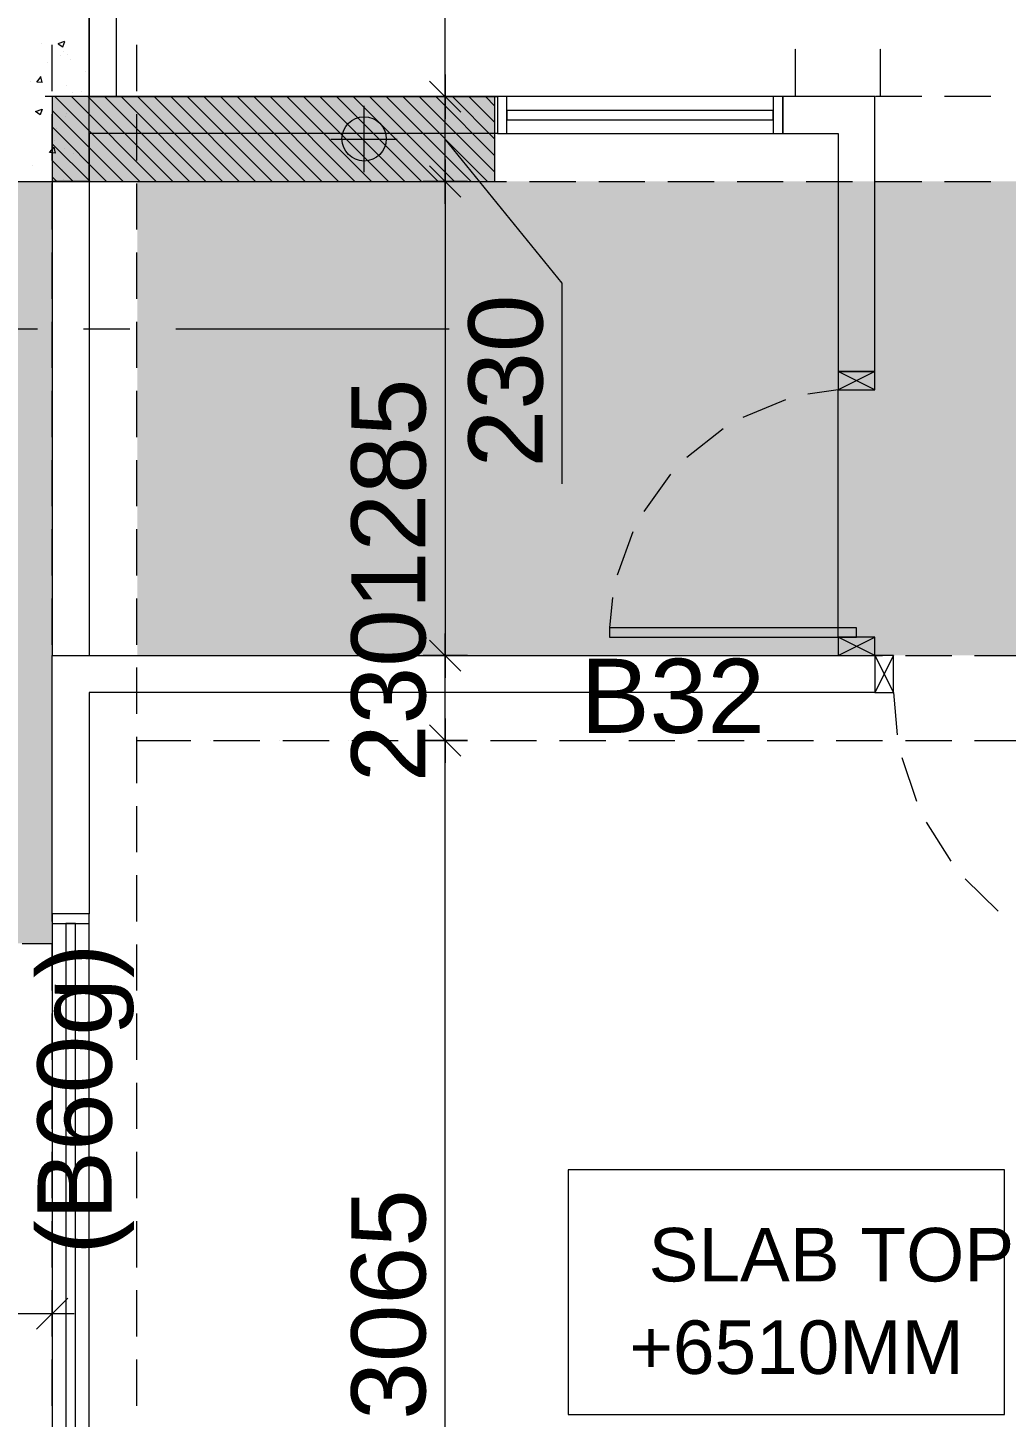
# Model space of a CAD drawing. Header units: millimetres. Extents: x -1303 to 98744, y -1303 to 90097.
# Drawn here: x 18893 to 21544, y 48754 to 52519 of the extents above; entities that cross this region are included whole.
import ezdxf

# ---------------------------------------------------------------- set-up
doc = ezdxf.new("R2010")
doc.units = ezdxf.units.MM
doc.layers.add('PDF_Geometry', color=7, linetype='Continuous')
doc.layers.add('PDF_Text', color=7, linetype='Continuous')
doc.layers.add('PDF_Solid Fills', color=192, linetype='Continuous', true_color=0xc2c0c0c0)
doc.styles.add('PDF ArialMT', font='arial.ttf')
doc.styles.add('PDF Swiss721BT-LightCondensed', font='arial.ttf')

msp = doc.modelspace()

# ---------------------------------------------------------------- linework, layer by layer
at = {"layer": 'PDF_Geometry', "color": 9, "lineweight": 0, "true_color": 0xc0c0c0}
for points in [[(19133.68809, 52332.19829), (19133.68809, 55877.3325)], [(19059.21361, 54037.48526), (19059.21361, 52332.19829), (20165.32241, 52332.19829), (20165.32241, 52232.33285), (19059.21361, 52232.33285), (19059.21361, 52102.00405), (18958.50518, 52102.00405), (18958.50518, 50817.32798)], [(21188.49583, 51587.45758), (21188.49583, 52332.19829), (20938.83844, 52332.19829), (20938.83844, 52232.33285), (21088.63246, 52232.33285), (21088.63246, 51587.45758), (21188.49583, 51587.45758), (21088.63246, 51537.52692)], [(19059.21361, 52102.00405), (19059.21361, 50817.32798)], [(21188.49583, 51537.52692), (21088.63246, 51587.45758)], [(21239.27361, 50817.32798), (21188.49583, 50717.46254), (19059.21361, 50717.46254), (19059.21361, 50117.43931), (18958.50518, 50117.43931), (18958.50518, 50817.32798), (21188.49583, 50817.32798), (21088.63246, 50867.25863), (21088.63246, 51537.52692), (21006.54214, 51525.67547)], [(20946.45427, 51510.44379), (20830.5121, 51463.05037)], [(20777.19502, 51431.73989), (20679.02382, 51354.72611)], [(20635.01683, 51309.02693), (20562.2366, 51208.31437)], [(20532.61623, 51153.30512), (20490.30142, 51035.67076)], [(20477.60697, 50974.73991), (20469.14401, 50892.64752)], [(21088.63246, 50817.32798), (21188.49583, 50867.25863)], [(21188.49583, 50817.32798), (21239.27361, 50717.46254), (21248.58162, 50602.36955)], [(21261.27607, 50541.43457), (21301.05158, 50422.95309)], [(21327.28759, 50366.24959), (21394.14417, 50260.46256)], [(21433.07462, 50212.22615), (21522.78286, 50125.05516)]]:
    msp.add_lwpolyline(points, dxfattribs=at)
at = {"layer": 'PDF_Geometry', "color": 122, "lineweight": 0, "true_color": 0x00b88a}
for points in [[(20023.99135, 52352.50857), (20023.99135, 55727.53641), (20023.99135, 55707.22612)], [(20023.99135, 52122.31434), (20023.99135, 52311.888)], [(20341.35245, 51282.79092), (20341.35245, 51826.95776), (20023.99135, 52217.10117)], [(20023.99135, 52082.54089), (20023.99135, 50837.63826), (20023.99135, 50857.10142)], [(20023.99135, 50587.13374), (20023.99135, 50817.32798)], [(20023.99135, 47542.16144), (20023.99135, 50567.67058), (20023.99135, 50547.36029)]]:
    msp.add_lwpolyline(points, dxfattribs=at)
at = {"layer": 'PDF_Geometry', "color": 6, "lineweight": 0}
msp.add_lwpolyline([(18829.02144, 54037.48526), (18829.02144, 52332.19829), (16709.0493, 52332.19829), (16709.0493, 52102.00405), (19059.21361, 52102.00405), (19059.21361, 54037.48526)], close=True, dxfattribs=at)
at = {"layer": 'PDF_Geometry', "color": 254, "lineweight": 0, "true_color": 0xdcdcdc}
for points in [[(18928.88481, 52476.91577), (18928.88481, 52476.91577)], [(18975.43111, 52476.06865), (18993.20208, 52482.83737)], [(18975.43111, 52475.22153), (18988.12555, 52466.75857), (18993.20208, 52481.99025)], [(18988.9706, 52455.75836), (18988.9706, 52455.75836)], [(18944.96361, 52424.44375), (18944.96361, 52424.44375)], [(18982.19982, 52443.06392), (18982.19982, 52443.06392)], [(19000.81999, 52446.44828), (19000.81999, 52446.44828)], [(19008.43583, 52432.90671), (19008.43583, 52432.90671)], [(18932.26917, 52370.28162), (18917.03542, 52371.12874), (18928.88481, 52386.36042)], [(18931.42204, 52370.28162), (18928.03769, 52385.51329)], [(19049.90352, 52399.90199), (19049.90352, 52399.90199)], [(18900.95662, 52374.5131), (18900.95662, 52374.5131)], [(18998.28069, 52361.81866), (18998.28069, 52361.81866)], [(19014.35949, 52342.35136), (19014.35949, 52342.35136)], [(19038.0562, 52345.73985), (19038.0562, 52345.73985)], [(18941.57926, 52333.04541), (18941.57926, 52333.04541)], [(18994.89426, 52277.18903), (18994.89426, 52277.18903)], [(18998.28069, 52285.65199), (18998.28069, 52285.65199)], [(18971.19963, 52245.02729), (18971.19963, 52245.02729)], [(18963.58172, 52195.09664), (18966.96814, 52179.01784), (18951.7344, 52180.71208), (18964.42884, 52195.09664)], [(18964.42884, 52212.02256), (18964.42884, 52212.02256)], [(18991.50991, 52192.55941), (18991.50991, 52192.55941)], [(19017.74592, 52178.17071), (19017.74592, 52178.17071)], [(18904.34098, 52145.16599), (18904.34098, 52145.16599)], [(18988.12555, 52134.16578), (18988.12555, 52134.16578)], [(18988.9706, 52107.92978), (18988.9706, 52107.92978)]]:
    msp.add_lwpolyline(points, dxfattribs=at)
at = {"layer": 'PDF_Geometry', "color": 157, "lineweight": 0, "true_color": 0x3f5f7f}
for points in [[(18958.50518, 52347.42996), (18958.50518, 52472.68429)], [(19188.69735, 52347.42996), (19188.69735, 52472.68429)], [(20973.53534, 52332.19829), (20973.53534, 52460.83284)], [(21203.72751, 52332.19829), (21203.72751, 52460.83284)], [(19065.13727, 52332.19829), (18939.88501, 52332.19829)], [(19253.01462, 52332.19829), (19127.76443, 52332.19829)], [(19440.04693, 52332.19829), (19314.79466, 52332.19829)], [(19627.92428, 52332.19829), (19502.67202, 52332.19829)], [(19814.95658, 52332.19829), (19689.70432, 52332.19829)], [(20002.83394, 52332.19829), (19877.58168, 52332.19829)], [(20189.86624, 52332.19829), (20065.45903, 52332.19829)], [(20377.7436, 52332.19829), (20252.49134, 52332.19829)], [(20564.77383, 52332.19829), (20440.36869, 52332.19829)], [(20752.65326, 52332.19829), (20627.401, 52332.19829)], [(20939.68349, 52332.19829), (20815.27835, 52332.19829)], [(21127.56084, 52332.19829), (21002.31066, 52332.19829)], [(21315.44027, 52332.19829), (21190.18801, 52332.19829)], [(21502.4705, 52332.19829), (21377.21824, 52332.19829)], [(18958.50518, 52159.55467), (18958.50518, 52284.80487)], [(19188.69735, 52159.55467), (19188.69735, 52284.80487)], [(18939.88501, 52102.00405), (19065.13727, 52102.00405)], [(18958.50518, 51972.52238), (18958.50518, 52096.92545)], [(19127.76443, 52102.00405), (19253.01462, 52102.00405)], [(19188.69735, 51972.52238), (19188.69735, 52096.92545)], [(19314.79466, 52102.00405), (19440.04693, 52102.00405)], [(19502.67202, 52102.00405), (19627.92428, 52102.00405)], [(19689.70432, 52102.00405), (19814.95658, 52102.00405)], [(19877.58168, 52102.00405), (20002.83394, 52102.00405)], [(20065.45903, 52102.00405), (20189.86624, 52102.00405)], [(20252.49134, 52102.00405), (20377.7436, 52102.00405)], [(20440.36869, 52102.00405), (20564.77383, 52102.00405)], [(20627.401, 52102.00405), (20752.65326, 52102.00405)], [(20815.27835, 52102.00405), (20939.68349, 52102.00405)], [(21002.31066, 52102.00405), (21127.56084, 52102.00405)], [(21190.18801, 52102.00405), (21315.44027, 52102.00405)], [(21377.21824, 52102.00405), (21502.4705, 52102.00405)], [(18958.50518, 51784.64295), (18958.50518, 51909.89728)], [(19188.69735, 51784.64295), (19188.69735, 51909.89728)], [(18958.50518, 51597.61065), (18958.50518, 51722.01785)], [(19188.69735, 51597.61065), (19188.69735, 51722.01785)], [(18958.50518, 51409.73536), (18958.50518, 51534.98555)], [(19188.69735, 51409.73536), (19188.69735, 51534.98555)], [(18958.50518, 51222.70306), (18958.50518, 51347.11026)], [(19188.69735, 51222.70306), (19188.69735, 51347.11026)], [(18958.50518, 51034.82364), (18958.50518, 51160.07797)], [(19188.69735, 51034.82364), (19188.69735, 51160.07797)], [(18958.50518, 50846.94835), (18958.50518, 50972.19854)], [(19188.69735, 50846.94835), (19188.69735, 50972.19854)], [(19188.69735, 50817.32798), (19334.25989, 50817.32798)], [(19396.03993, 50817.32798), (19521.2922, 50817.32798)], [(19583.91729, 50817.32798), (19709.16955, 50817.32798)], [(19770.94959, 50817.32798), (19896.19978, 50817.32798)], [(19958.82695, 50817.32798), (20084.07921, 50817.32798)], [(20146.7043, 50817.32798), (20271.10944, 50817.32798)], [(20333.73661, 50817.32798), (20458.9868, 50817.32798)], [(20521.61396, 50817.32798), (20646.0191, 50817.32798)], [(20708.64419, 50817.32798), (20833.89646, 50817.32798)], [(20896.52362, 50817.32798), (21021.77381, 50817.32798)], [(21083.55385, 50817.32798), (21208.80611, 50817.32798)], [(21271.43121, 50817.32798), (21396.68347, 50817.32798)], [(21458.46351, 50817.32798), (21583.71577, 50817.32798)], [(18958.50518, 50659.91605), (18958.50518, 50785.16624)], [(19188.69735, 50659.91605), (19188.69735, 50785.16624)], [(18958.50518, 50472.03662), (18958.50518, 50597.29095)], [(19188.69735, 50472.03662), (19188.69735, 50597.29095)], [(19188.69735, 50587.13374), (19334.25989, 50587.13374)], [(19396.03993, 50587.13374), (19521.2922, 50587.13374)], [(19583.91729, 50587.13374), (19709.16955, 50587.13374)], [(19770.94959, 50587.13374), (19896.19978, 50587.13374)], [(19958.82695, 50587.13374), (20084.07921, 50587.13374)], [(20146.7043, 50587.13374), (20271.10944, 50587.13374)], [(20333.73661, 50587.13374), (20458.9868, 50587.13374)], [(20521.61396, 50587.13374), (20646.0191, 50587.13374)], [(20708.64419, 50587.13374), (20833.89646, 50587.13374)], [(20896.52362, 50587.13374), (21021.77381, 50587.13374)], [(21083.55385, 50587.13374), (21208.80611, 50587.13374)], [(21271.43121, 50587.13374), (21396.68347, 50587.13374)], [(21458.46351, 50587.13374), (21583.71577, 50587.13374)], [(18958.50518, 50285.00845), (18958.50518, 50409.41152)], [(19188.69735, 50285.00845), (19188.69735, 50409.41152)], [(18958.50518, 50097.12903), (18958.50518, 50222.37923)], [(19188.69735, 50097.12903), (19188.69735, 50222.37923)], [(18958.50518, 49910.09673), (18958.50518, 50034.50394)], [(19188.69735, 49910.09673), (19188.69735, 50034.50394)], [(18958.50518, 49722.22144), (18958.50518, 49847.47163)], [(19188.69735, 49722.22144), (19188.69735, 49847.47163)], [(18958.50518, 49535.18914), (18958.50518, 49659.59221)], [(19188.69735, 49535.18914), (19188.69735, 49659.59221)], [(18958.50518, 49347.30971), (18958.50518, 49472.56404)], [(19188.69735, 49347.30971), (19188.69735, 49472.56404)], [(18958.50518, 49159.43442), (18958.50518, 49284.68462)], [(19188.69735, 49159.43442), (19188.69735, 49284.68462)], [(18958.50518, 48972.40213), (18958.50518, 49097.65232)], [(19188.69735, 48972.40213), (19188.69735, 49097.65232)], [(18958.50518, 48784.5227), (18958.50518, 48909.77702)], [(19188.69735, 48784.5227), (19188.69735, 48909.77702)]]:
    msp.add_lwpolyline(points, dxfattribs=at)
at = {"layer": 'PDF_Geometry', "lineweight": 0}
for points in [[(18958.50518, 52461.67996), (18958.50518, 52461.67996)], [(18958.50518, 52461.67996), (18958.50518, 52461.67996)], [(19188.69735, 52461.67996), (19188.69735, 52461.67996)], [(19188.69735, 52461.67996), (19188.69735, 52461.67996)], [(20973.53534, 52461.67996), (20973.53534, 52461.67996)], [(20973.53534, 52461.67996), (20973.53534, 52461.67996)], [(21203.72751, 52461.67996), (21203.72751, 52461.67996)], [(21203.72751, 52461.67996), (21203.72751, 52461.67996)], [(18958.50518, 52399.05486), (18958.50518, 52399.05486)], [(18958.50518, 52399.05486), (18958.50518, 52399.05486)], [(19188.69735, 52399.05486), (19188.69735, 52399.05486)], [(19188.69735, 52399.05486), (19188.69735, 52399.05486)], [(20973.53534, 52399.05486), (20973.53534, 52399.05486)], [(20973.53534, 52399.05486), (20973.53534, 52399.05486)], [(21203.72751, 52399.05486), (21203.72751, 52399.05486)], [(21203.72751, 52399.05486), (21203.72751, 52399.05486)], [(18958.50518, 52332.19829), (18958.50518, 52332.19829)], [(18958.50518, 52332.19829), (18958.50518, 52332.19829)], [(18958.50518, 52332.19829), (18958.50518, 52332.19829)], [(18958.50518, 52332.19829), (18958.50518, 52332.19829)], [(18966.12102, 52332.19829), (19196.31319, 52102.00405)], [(19010.97514, 52332.19829), (19241.1673, 52102.00405)], [(19055.82925, 52332.19829), (19286.02142, 52102.00405)], [(19100.6813, 52332.19829), (19330.87554, 52102.00405)], [(19145.53541, 52332.19829), (19375.72758, 52102.00405)], [(19188.69735, 52332.19829), (19188.69735, 52332.19829)], [(19188.69735, 52332.19829), (19188.69735, 52332.19829)], [(19188.69735, 52332.19829), (19188.69735, 52332.19829)], [(19190.38953, 52332.19829), (19420.5817, 52102.00405)], [(19235.24364, 52332.19829), (19465.43581, 52102.00405)], [(19262.32471, 52332.19829), (19262.32471, 52332.19829)], [(19280.09776, 52332.19829), (19510.28993, 52102.00405)], [(19324.9498, 52332.19829), (19555.14405, 52102.00405)], [(19324.9498, 52332.19829), (19324.9498, 52332.19829)], [(19369.80392, 52332.19829), (19599.99609, 52102.00405)], [(19387.57697, 52332.19829), (19387.57697, 52332.19829)], [(19415.50516, 52332.19829), (19644.85021, 52102.00405)], [(19450.20207, 52332.19829), (19450.20207, 52332.19829)], [(19460.35721, 52332.19829), (19689.70432, 52102.00405)], [(19505.21132, 52332.19829), (19734.55844, 52102.00405)], [(19512.82923, 52332.19829), (19512.82923, 52332.19829)], [(19550.06544, 52332.19829), (19779.41256, 52102.00405)], [(19575.45433, 52332.19829), (19575.45433, 52332.19829)], [(19594.91956, 52332.19829), (19824.2646, 52102.00405)], [(19637.23437, 52332.19829), (19637.23437, 52332.19829)], [(19639.77367, 52332.19829), (19869.96584, 52102.00405)], [(19684.62572, 52332.19829), (19914.81996, 52102.00405)], [(19699.85946, 52332.19829), (19699.85946, 52332.19829)], [(19729.47983, 52332.19829), (19959.672, 52102.00405)], [(19762.48663, 52332.19829), (19762.48663, 52332.19829)], [(19774.33395, 52332.19829), (20004.52612, 52102.00405)], [(19819.18807, 52332.19829), (20049.38023, 52102.00405)], [(19825.11172, 52332.19829), (19825.11172, 52332.19829)], [(19864.04218, 52332.19829), (20094.23435, 52102.00405)], [(19887.73682, 52332.19829), (19887.73682, 52332.19829)], [(19908.89423, 52332.19829), (20139.08847, 52102.00405)], [(19950.36399, 52332.19829), (19950.36399, 52332.19829)], [(19953.74834, 52332.19829), (20158.55162, 52127.39293)], [(19998.60246, 52332.19829), (20158.55162, 52172.24912)], [(20023.99135, 52332.19829), (20023.99135, 52332.19829)], [(20023.99135, 52332.19829), (20023.99135, 52332.19829)], [(20043.45658, 52332.19829), (20158.55162, 52217.10117)], [(20088.31069, 52332.19829), (20158.55162, 52261.95322)], [(20091.69505, 52332.19829), (20091.69505, 52332.19829)], [(20133.16274, 52332.19829), (20158.55162, 52306.8094)], [(20158.55162, 52332.19829), (20158.55162, 52332.19829)], [(20973.53534, 52332.19829), (20973.53534, 52332.19829)], [(20973.53534, 52332.19829), (20973.53534, 52332.19829)], [(21203.72751, 52332.19829), (21203.72751, 52332.19829)], [(21203.72751, 52332.19829), (21203.72751, 52332.19829)], [(18958.50518, 52294.96207), (19151.45907, 52102.00405)], [(18958.50518, 52250.10589), (19106.60703, 52102.00405)], [(18958.50518, 52204.40672), (19061.75291, 52102.00405)], [(18958.50518, 52159.55467), (19016.05167, 52102.00405)], [(18958.50518, 52114.69849), (18971.19963, 52102.00405)], [(18958.50518, 52102.00405), (18958.50518, 52102.00405)], [(18958.50518, 52102.00405), (18958.50518, 52102.00405)], [(19188.69735, 52102.00405), (19188.69735, 52102.00405)], [(19188.69735, 52102.00405), (19188.69735, 52102.00405)], [(19262.32471, 52102.00405), (19262.32471, 52102.00405)], [(19262.32471, 52102.00405), (19262.32471, 52102.00405)], [(19324.9498, 52102.00405), (19324.9498, 52102.00405)], [(19324.9498, 52102.00405), (19324.9498, 52102.00405)], [(19387.57697, 52102.00405), (19387.57697, 52102.00405)], [(19387.57697, 52102.00405), (19387.57697, 52102.00405)], [(19450.20207, 52102.00405), (19450.20207, 52102.00405)], [(19450.20207, 52102.00405), (19450.20207, 52102.00405)], [(19512.82923, 52102.00405), (19512.82923, 52102.00405)], [(19512.82923, 52102.00405), (19512.82923, 52102.00405)], [(19575.45433, 52102.00405), (19575.45433, 52102.00405)], [(19575.45433, 52102.00405), (19575.45433, 52102.00405)], [(19637.23437, 52102.00405), (19637.23437, 52102.00405)], [(19637.23437, 52102.00405), (19637.23437, 52102.00405)], [(19699.85946, 52102.00405), (19699.85946, 52102.00405)], [(19699.85946, 52102.00405), (19699.85946, 52102.00405)], [(19762.48663, 52102.00405), (19762.48663, 52102.00405)], [(19762.48663, 52102.00405), (19762.48663, 52102.00405)], [(19825.11172, 52102.00405), (19825.11172, 52102.00405)], [(19825.11172, 52102.00405), (19825.11172, 52102.00405)], [(19887.73682, 52102.00405), (19887.73682, 52102.00405)], [(19887.73682, 52102.00405), (19887.73682, 52102.00405)], [(19950.36399, 52102.00405), (19950.36399, 52102.00405)], [(19950.36399, 52102.00405), (19950.36399, 52102.00405)], [(20023.99135, 52102.00405), (20023.99135, 52102.00405)], [(20023.99135, 52102.00405), (20023.99135, 52102.00405)], [(19188.69735, 50817.32798), (19188.69735, 50817.32798)], [(19188.69735, 50817.32798), (19188.69735, 50817.32798)], [(19262.32471, 50817.32798), (19262.32471, 50817.32798)], [(19262.32471, 50817.32798), (19262.32471, 50817.32798)], [(19324.9498, 50817.32798), (19324.9498, 50817.32798)], [(19324.9498, 50817.32798), (19324.9498, 50817.32798)], [(19387.57697, 50817.32798), (19387.57697, 50817.32798)], [(19387.57697, 50817.32798), (19387.57697, 50817.32798)], [(19450.20207, 50817.32798), (19450.20207, 50817.32798)], [(19450.20207, 50817.32798), (19450.20207, 50817.32798)], [(19512.82923, 50817.32798), (19512.82923, 50817.32798)], [(19512.82923, 50817.32798), (19512.82923, 50817.32798)], [(19575.45433, 50817.32798), (19575.45433, 50817.32798)], [(19575.45433, 50817.32798), (19575.45433, 50817.32798)], [(19637.23437, 50817.32798), (19637.23437, 50817.32798)], [(19637.23437, 50817.32798), (19637.23437, 50817.32798)], [(19699.85946, 50817.32798), (19699.85946, 50817.32798)], [(19699.85946, 50817.32798), (19699.85946, 50817.32798)], [(19762.48663, 50817.32798), (19762.48663, 50817.32798)], [(19762.48663, 50817.32798), (19762.48663, 50817.32798)], [(19825.11172, 50817.32798), (19825.11172, 50817.32798)], [(19825.11172, 50817.32798), (19825.11172, 50817.32798)], [(19887.73682, 50817.32798), (19887.73682, 50817.32798)], [(19887.73682, 50817.32798), (19887.73682, 50817.32798)], [(19950.36399, 50817.32798), (19950.36399, 50817.32798)], [(19950.36399, 50817.32798), (19950.36399, 50817.32798)], [(20023.99135, 50817.32798), (20023.99135, 50817.32798)], [(20023.99135, 50817.32798), (20023.99135, 50817.32798)], [(19188.69735, 50587.13374), (19188.69735, 50587.13374)], [(19188.69735, 50587.13374), (19188.69735, 50587.13374)], [(19262.32471, 50587.13374), (19262.32471, 50587.13374)], [(19262.32471, 50587.13374), (19262.32471, 50587.13374)], [(19324.9498, 50587.13374), (19324.9498, 50587.13374)], [(19324.9498, 50587.13374), (19324.9498, 50587.13374)], [(19387.57697, 50587.13374), (19387.57697, 50587.13374)], [(19387.57697, 50587.13374), (19387.57697, 50587.13374)], [(19450.20207, 50587.13374), (19450.20207, 50587.13374)], [(19450.20207, 50587.13374), (19450.20207, 50587.13374)], [(19512.82923, 50587.13374), (19512.82923, 50587.13374)], [(19512.82923, 50587.13374), (19512.82923, 50587.13374)], [(19575.45433, 50587.13374), (19575.45433, 50587.13374)], [(19575.45433, 50587.13374), (19575.45433, 50587.13374)], [(19637.23437, 50587.13374), (19637.23437, 50587.13374)], [(19637.23437, 50587.13374), (19637.23437, 50587.13374)], [(19699.85946, 50587.13374), (19699.85946, 50587.13374)], [(19699.85946, 50587.13374), (19699.85946, 50587.13374)], [(19762.48663, 50587.13374), (19762.48663, 50587.13374)], [(19762.48663, 50587.13374), (19762.48663, 50587.13374)], [(19825.11172, 50587.13374), (19825.11172, 50587.13374)], [(19825.11172, 50587.13374), (19825.11172, 50587.13374)], [(19887.73682, 50587.13374), (19887.73682, 50587.13374)], [(19887.73682, 50587.13374), (19887.73682, 50587.13374)], [(19950.36399, 50587.13374), (19950.36399, 50587.13374)], [(19950.36399, 50587.13374), (19950.36399, 50587.13374)], [(20023.99135, 50587.13374), (20023.99135, 50587.13374)], [(20023.99135, 50587.13374), (20023.99135, 50587.13374)], [(18877.25991, 50037.04117), (18958.50518, 50037.04117)], [(18958.50518, 50037.04117), (18958.50518, 50037.04117)], [(18958.50518, 49973.56895), (18958.50518, 49973.56895)], [(18958.50518, 49910.94385), (18958.50518, 49910.94385)], [(18958.50518, 49848.31876), (18958.50518, 49848.31876)], [(18958.50518, 49785.69366), (18958.50518, 49785.69366)], [(18958.50518, 49723.06443), (18958.50518, 49723.06443)], [(18958.50518, 49661.28646), (18958.50518, 49661.28646)], [(18958.50518, 49598.66136), (18958.50518, 49598.66136)], [(18958.50518, 49536.03626), (18958.50518, 49536.03626)], [(18958.50518, 49473.40704), (18958.50518, 49473.40704)], [(18958.50518, 49410.78193), (18958.50518, 49410.78193)], [(18958.50518, 49348.15684), (18958.50518, 49348.15684)], [(18958.50518, 49285.53174), (18958.50518, 49285.53174)], [(18958.50518, 49223.74964), (18958.50518, 49223.74964)], [(18958.50518, 49161.12454), (18958.50518, 49161.12454)], [(18958.50518, 49098.49944), (18958.50518, 49098.49944)], [(18958.50518, 49034.1801), (18958.50518, 49034.1801)]]:
    msp.add_lwpolyline(points, dxfattribs=at)
at = {"layer": 'PDF_Geometry', "color": 122, "lineweight": 0, "true_color": 0x00b88a}
for points in [[(20023.99135, 52272.11043), (20023.99135, 52392.28614)], [(20066.30616, 52289.88348), (19981.67653, 52374.5131)], [(19963.90348, 52332.19829), (20084.07921, 52332.19829)], [(20023.99135, 52041.91619), (20023.99135, 52162.09191)], [(20066.30616, 52059.68923), (19981.67653, 52144.31886)], [(19963.90348, 52102.00405), (20084.07921, 52102.00405)], [(20023.99135, 50757.24012), (20023.99135, 50877.41583)], [(20066.30616, 50775.01317), (19981.67653, 50859.64279)], [(19963.90348, 50817.32798), (20084.07921, 50817.32798)], [(20023.99135, 50647.2216), (20023.99135, 50527.04588)], [(19981.67653, 50629.44855), (20066.30616, 50544.81892)], [(20084.07921, 50587.13374), (19963.90348, 50587.13374)]]:
    msp.add_lwpolyline(points, close=True, dxfattribs=at)
at = {"layer": 'PDF_Geometry', "color": 5, "lineweight": 0}
msp.add_lwpolyline([(18958.50518, 52102.00405), (20158.55331, 52102.00405), (20158.55331, 52332.19664), (18958.50518, 52332.19664)], close=True, dxfattribs=at)
msp.add_lwpolyline([(18958.50518, 52102.00405), (20158.55331, 52102.00405), (20158.55331, 52332.19664), (18958.50518, 52332.19664)], close=True, dxfattribs=at)
at = {"layer": 'PDF_Geometry', "color": 20, "lineweight": 0, "true_color": 0xff4405}
for points in [[(19803.95432, 52307.65652), (19803.95432, 52127.39293)], [(19714.24609, 52217.10117), (19893.66255, 52217.10117)]]:
    msp.add_lwpolyline(points, dxfattribs=at)
at = {"layer": 'PDF_Geometry', "color": 9, "lineweight": 0, "true_color": 0xc0c0c0}
for points in [[(20165.32241, 52232.33285), (20938.83721, 52232.33285), (20938.83721, 52332.19581), (20165.32241, 52332.19581)], [(20165.32241, 52232.33285), (20190.7113, 52232.33285), (20190.7113, 52332.19581), (20165.32241, 52332.19581)], [(20912.60242, 52232.33285), (20938.83761, 52232.33285), (20938.83761, 52332.19581), (20912.60242, 52332.19581)], [(20190.7113, 52269.57319), (20912.60203, 52269.57319), (20912.60203, 52294.96207), (20190.7113, 52294.96207)], [(21088.63246, 51537.52692), (21188.49542, 51537.52692), (21188.49542, 51587.4584), (21088.63246, 51587.4584)], [(20469.14401, 50867.25863), (21138.56434, 50867.25863), (21138.56434, 50892.64752), (20469.14401, 50892.64752)], [(21088.63246, 50817.32798), (21188.49542, 50817.32798), (21188.49542, 50867.25946), (21088.63246, 50867.25946)], [(21188.49583, 50717.46254), (21239.27361, 50717.46254), (21239.27361, 50817.3255), (21188.49583, 50817.3255)], [(18958.50518, 47902.68447), (19059.21444, 47902.68447), (19059.21444, 50117.44189), (18958.50518, 50117.44189)], [(18958.50518, 50091.20331), (19059.21444, 50091.20331), (19059.21444, 50117.43849), (18958.50518, 50117.43849)], [(18995.74139, 47928.07336), (19021.97657, 47928.07336), (19021.97657, 50091.20666), (18995.74139, 50091.20666)]]:
    msp.add_lwpolyline(points, close=True, dxfattribs=at)
at = {"layer": 'PDF_Geometry', "color": 254, "lineweight": 0, "true_color": 0xdcdcdc}
msp.add_lwpolyline([(18931.42204, 52298.34644), (18926.34551, 52283.11063), (18913.65107, 52291.57359)], close=True, dxfattribs=at)
at = {"layer": 'PDF_Geometry', "color": 1, "lineweight": 0}
for points in [[(18178.21837, 51702.55469), (18918.7276, 51702.55469)], [(19043.97986, 51702.55469), (19169.23212, 51702.55469)], [(19293.63726, 51702.55469), (20034.99361, 51702.55469)]]:
    msp.add_lwpolyline(points, dxfattribs=at)
at = {"layer": 'PDF_Geometry', "lineweight": 0}
msp.add_lwpolyline([(20357.43124, 49423.47638), (20357.43124, 48760.82806), (21539.70878, 48760.82806), (21539.70878, 49424.3235)], close=True, dxfattribs=at)
at = {"layer": 'PDF_Geometry', "color": 222, "lineweight": 0, "true_color": 0xb8008a}
for points in [[(18916.19037, 48991.86528), (19001.66505, 49076.49491)], [(18958.50518, 49094.26796), (18958.50518, 48974.09224)], [(18378.79224, 49034.1801), (18939.03995, 49034.1801)], [(18899.26444, 49034.1801), (19018.59097, 49034.1801)]]:
    msp.add_lwpolyline(points, dxfattribs=at)
at = {"layer": 'PDF_Geometry', "color": 7, "lineweight": 0, "true_color": 0xffffff}
msp.add_circle((19804.27611, 52217.7112), 59.9861, dxfattribs=at)
at = {"layer": 'PDF_Geometry', "color": 20, "lineweight": 0, "true_color": 0xff4405}
msp.add_circle((19804.2691, 52217.69075), 59.97908, dxfattribs=at)
at = {"layer": 'PDF_Solid Fills', "lineweight": 0}
msp.add_solid([(18959.26552, 52332.70656), (18959.26552, 52102.68174), (20159.31403, 52332.70656), (20159.31403, 52102.68174)], dxfattribs=at)
at = {"layer": 'PDF_Solid Fills', "color": 254, "lineweight": 0, "true_color": 0x00007f}
msp.add_solid([(18359.2423, 50037.71886), (18359.2423, 52102.68174), (18959.26552, 50037.71886), (18959.26552, 52102.68174)], dxfattribs=at)
at = {"layer": 'PDF_Solid Fills', "color": 43, "lineweight": 0, "true_color": 0x00007f}
msp.add_solid([(21979.27456, 50817.74947), (21979.27456, 52102.68174), (19189.29033, 50817.74947), (19189.29033, 52102.68174)], dxfattribs=at)
at = {"layer": 'PDF_Solid Fills', "color": 1, "lineweight": 0}
msp.add_solid([(20066.22145, 51702.89354), (20066.22145, 51857.93353), (20004.27198, 51702.89354), (20004.27198, 51857.93353)], dxfattribs=at)

# ---------------------------------------------------------------- texts
at = {"layer": 'PDF_Text', "char_height": 201.084641, "attachment_point": 4, "rotation": 90, "style": 'PDF ArialMT'}
for s, insert in [('230', (20188.92872, 51327.36227)), ('2301285', (19871.52888, 50474.61763)), ('3065', (19871.52888, 48746.5504))]:
    msp.add_mtext(s, dxfattribs=dict(at, insert=insert))
at = {"layer": 'PDF_Text', "color": 6, "insert": (20390.75919, 50707.01118), "char_height": 201.084641, "attachment_point": 4, "style": 'PDF ArialMT'}
msp.add_mtext('B32', dxfattribs=at)
at = {"layer": 'PDF_Text', "color": 6, "insert": (19049.93491, 49194.09734), "char_height": 201.084641, "attachment_point": 4, "rotation": 90, "style": 'PDF ArialMT'}
msp.add_mtext('(B60g)', dxfattribs=at)
at = {"layer": 'PDF_Text', "char_height": 145.024272, "attachment_point": 4, "style": 'PDF Swiss721BT-LightCondensed'}
for s, insert in [('SLAB TOP', (20575.14502, 49192.94154)), ('+6510MM', (20522.81756, 48942.32851))]:
    msp.add_mtext(s, dxfattribs=dict(at, insert=insert))

doc.saveas('drawing.dxf')
